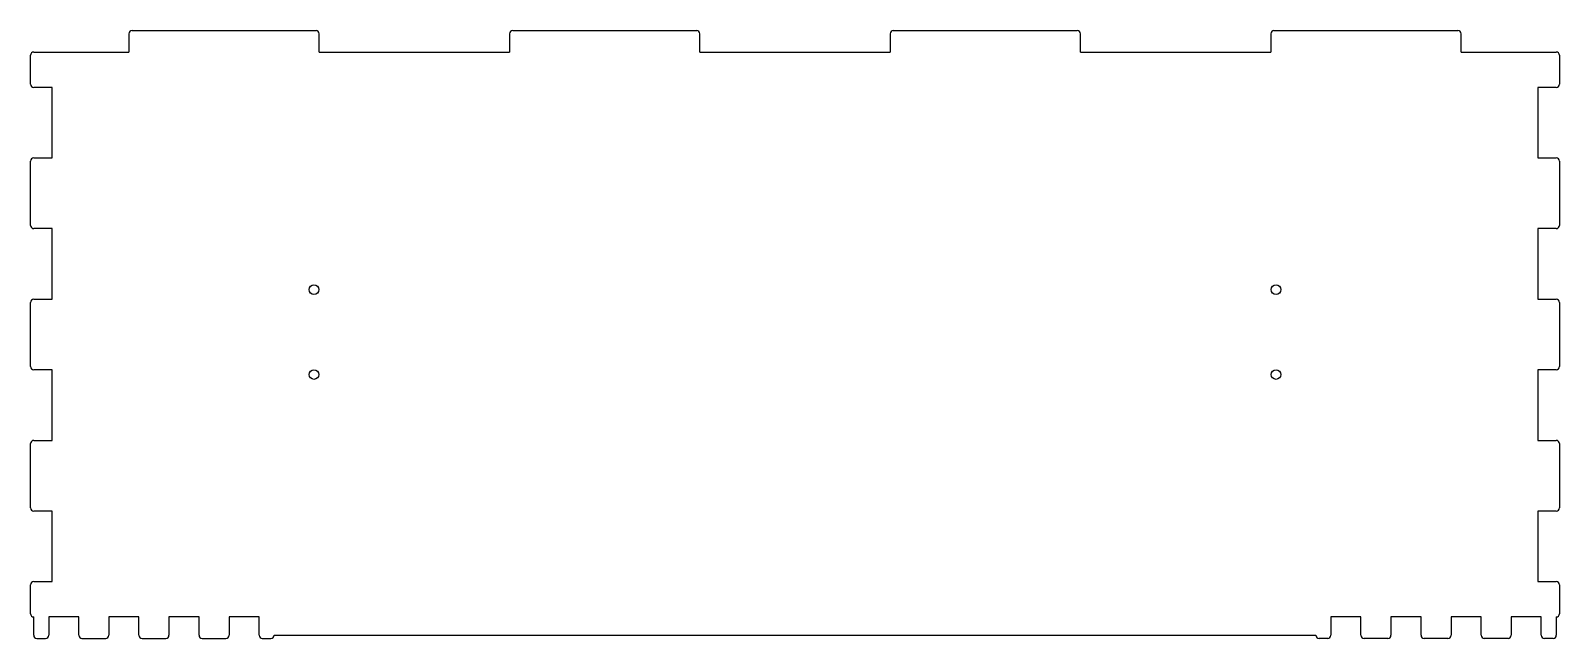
# Model space of a CAD drawing. Header units: millimetres. Extents: x 0 to 969, y 0 to 385.
import ezdxf

# ---------------------------------------------------------------- set-up
doc = ezdxf.new("R2010")
doc.units = ezdxf.units.MM
doc.layers.add('CutProfile', color=7, linetype='CONTINUOUS')

msp = doc.modelspace()

# ---------------------------------------------------------------- linework, layer by layer
at = {"layer": 'CutProfile'}
for p, q in [((62.325, 383), (62.325, 371.4)), ((64.325, 385), (180.975, 385)), ((182.975, 371.4), (182.975, 383)), ((303.625, 383), (303.625, 371.4)), ((305.625, 385), (422.275, 385)), ((424.275, 371.4), (424.275, 383)), ((544.925, 383), (544.925, 371.4)), ((546.925, 385), (663.575, 385)), ((665.575, 371.4), (665.575, 383)), ((786.225, 383), (786.225, 371.4)), ((788.225, 385), (904.875, 385)), ((906.875, 371.4), (906.875, 383)), ((0, 351.0375), (0, 369.4)), ((2, 371.4), (62.325, 371.4)), ((182.975, 371.4), (303.625, 371.4)), ((424.275, 371.4), (544.925, 371.4)), ((665.575, 371.4), (786.225, 371.4)), ((906.875, 371.4), (967.2, 371.4)), ((969.2, 369.4), (969.2, 351.0375)), ((13.6, 349.0375), (2, 349.0375)), ((13.6, 304.3125), (13.6, 349.0375)), ((955.6, 349.0375), (955.6, 304.3125)), ((967.2, 349.0375), (955.6, 349.0375)), ((0, 261.5875), (0, 302.3125)), ((2, 304.3125), (13.6, 304.3125)), ((955.6, 304.3125), (967.2, 304.3125)), ((969.2, 302.3125), (969.2, 261.5875)), ((13.6, 259.5875), (2, 259.5875)), ((13.6, 214.8625), (13.6, 259.5875)), ((955.6, 259.5875), (955.6, 214.8625)), ((967.2, 259.5875), (955.6, 259.5875)), ((2, 214.8625), (13.6, 214.8625)), ((955.6, 214.8625), (967.2, 214.8625)), ((0, 172.1375), (0, 212.8625)), ((969.2, 212.8625), (969.2, 172.1375)), ((13.6, 170.1375), (2, 170.1375)), ((13.6, 125.4125), (13.6, 170.1375)), ((955.6, 170.1375), (955.6, 125.4125)), ((967.2, 170.1375), (955.6, 170.1375)), ((0, 82.6875), (0, 123.4125)), ((2, 125.4125), (13.6, 125.4125)), ((955.6, 125.4125), (967.2, 125.4125)), ((969.2, 123.4125), (969.2, 82.6875)), ((13.6, 80.6875), (2, 80.6875)), ((13.6, 35.9625), (13.6, 80.6875)), ((955.6, 80.6875), (955.6, 35.9625)), ((967.2, 80.6875), (955.6, 80.6875)), ((0, 15.6), (0, 33.9625)), ((2, 35.9625), (13.6, 35.9625)), ((955.6, 35.9625), (967.2, 35.9625)), ((969.2, 33.9625), (969.2, 15.6)), ((2, 2), (2, 13.6)), ((11.525, 13.6), (11.525, 2)), ((30.575, 13.6), (11.525, 13.6)), ((30.575, 2), (30.575, 13.6)), ((49.625, 13.6), (49.625, 2)), ((68.675, 13.6), (49.625, 13.6)), ((68.675, 2), (68.675, 13.6)), ((87.725, 13.6), (87.725, 2)), ((106.775, 13.6), (87.725, 13.6)), ((106.775, 2), (106.775, 13.6)), ((125.825, 13.6), (125.825, 2)), ((144.875, 13.6), (125.825, 13.6)), ((144.875, 2), (144.875, 13.6)), ((824.325, 13.6), (824.325, 2)), ((843.375, 13.6), (824.325, 13.6)), ((843.375, 2), (843.375, 13.6)), ((862.425, 13.6), (862.425, 2)), ((881.475, 13.6), (862.425, 13.6)), ((881.475, 2), (881.475, 13.6)), ((900.525, 13.6), (900.525, 2)), ((919.575, 13.6), (900.525, 13.6)), ((919.575, 2), (919.575, 13.6)), ((938.625, 13.6), (938.625, 2)), ((957.675, 13.6), (938.625, 13.6)), ((957.675, 2), (957.675, 13.6)), ((967.2, 13.6), (967.2, 2)), ((4, 0), (9.525, 0)), ((32.575, 0), (47.625, 0)), ((70.675, 0), (85.725, 0)), ((108.775, 0), (123.825, 0)), ((146.875, 0), (152.4, 0)), ((154.4, 2), (814.8, 2)), ((822.325, 0), (816.8, 0)), ((860.425, 0), (845.375, 0)), ((898.525, 0), (883.475, 0)), ((936.625, 0), (921.575, 0)), ((965.2, 0), (959.675, 0))]:
    msp.add_line(p, q, dxfattribs=at)
for centre in [(179.6667, 220.9), (789.5333, 220.9), (179.6667, 167.1), (789.5333, 167.1)]:
    msp.add_circle(centre, 3, dxfattribs=at)
for centre, start, end in [((64.325, 383), 90, 180), ((180.975, 383), 0, 90), ((305.625, 383), 90, 180), ((422.275, 383), 0, 90), ((546.925, 383), 90, 180), ((663.575, 383), 0, 90), ((788.225, 383), 90, 180), ((904.875, 383), 0, 90), ((2, 369.4), 90, 180), ((967.2, 369.4), 0, 90), ((2, 351.0375), 180, -90), ((967.2, 351.0375), -90, 0), ((2, 302.3125), 90, 180), ((967.2, 302.3125), 0, 90), ((2, 261.5875), 180, -90), ((967.2, 261.5875), -90, 0), ((2, 212.8625), 90, 180), ((967.2, 212.8625), 0, 90), ((2, 172.1375), 180, -90), ((967.2, 172.1375), -90, 0), ((2, 123.4125), 90, 180), ((967.2, 123.4125), 0, 90), ((2, 82.6875), 180, -90), ((967.2, 82.6875), -90, 0), ((2, 33.9625), 90, 180), ((967.2, 33.9625), 0, 90), ((2, 15.6), 180, -90), ((967.2, 15.6), -90, 0), ((4, 2), 180, -90), ((9.525, 2), -90, 0), ((32.575, 2), 180, -90), ((47.625, 2), -90, 0), ((70.675, 2), 180, -90), ((85.725, 2), -90, 0), ((108.775, 2), 180, -90), ((123.825, 2), -90, 0), ((146.875, 2), 180, -90), ((152.4, 2), -90, 0), ((816.8, 2), -180, -90), ((822.325, 2), -90, 0), ((845.375, 2), -180, -90), ((860.425, 2), -90, 0), ((883.475, 2), -180, -90), ((898.525, 2), -90, 0), ((921.575, 2), -180, -90), ((936.625, 2), -90, 0), ((959.675, 2), -180, -90), ((965.2, 2), -90, 0)]:
    msp.add_arc(centre, 2, start, end, dxfattribs=at)

doc.saveas('drawing.dxf')
